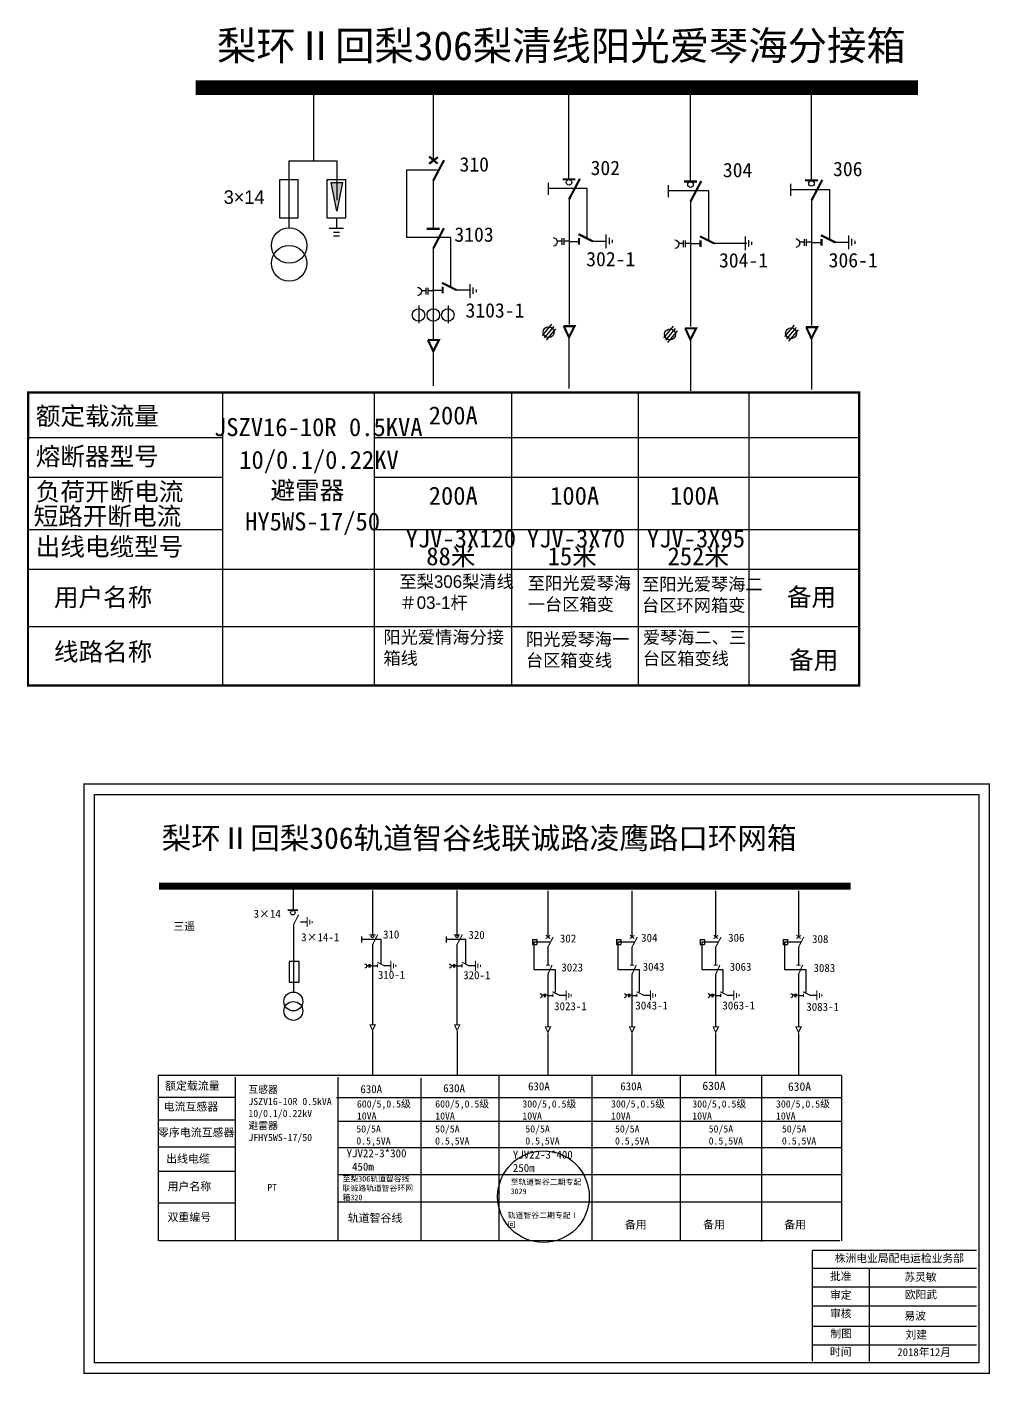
# Model space of a CAD drawing. Extents: x 12 to 417, y -223 to -37.
# Drawn here: x 11.8 to 145.3, y -223.4 to -36.7 of the extents above; entities that cross this region are included whole.
import ezdxf

# ---------------------------------------------------------------- set-up
doc = ezdxf.new("R2010")
doc.units = 0
doc.header["$LTSCALE"] = 0.774411
doc.linetypes.add('ACAD_ISO02W100', pattern=[15, 12, -3])
doc.linetypes.add('CENTER', pattern=[50.8, 31.75, -6.35, 6.35, -6.35])
doc.layers.get('0').update_dxf_attribs({"linetype": 'CONTINUOUS'})
doc.layers.get('DEFPOINTS').update_dxf_attribs({"linetype": 'CONTINUOUS'})
doc.layers.add('2', color=7, linetype='CONTINUOUS')
doc.layers.add('MiniCADLayer', color=7, linetype='CONTINUOUS', lineweight=20)
doc.styles.add('hztxt_txtstyle_0.00_0_0', font='', dxfattribs={"bigfont": 'hztxt.shx'})
doc.styles.add('hztxt_txtstyle_1.88_0_0', font='', dxfattribs={"height": 1.875, "bigfont": 'hztxt.shx'})
doc.styles.add('hztxt_txtstyle_2.70_0_0', font='simkai.ttf', dxfattribs={"height": 2.7})
doc.styles.get("Standard").update_dxf_attribs({"font": '', "height": 2.5})
doc.styles.add('字体', font='', dxfattribs={"height": 2.5})
doc.styles.get('hztxt_txtstyle_0.00_0_0').set_extended_font_data('hztxt')
doc.styles.get('hztxt_txtstyle_1.88_0_0').set_extended_font_data('hztxt')
doc.styles.get('Standard').set_extended_font_data('SimSun')
doc.styles.get('字体').set_extended_font_data('KaiTi_GB2312')

# ---------------------------------------------------------------- blocks, each defined once
blk = doc.blocks.new('JD')
for points in [[(-2, 0.2), (-2, -0.2), (2, 0.2), (2, -0.2)], [(1, -1.2), (1, -0.8), (-1, -1.2), (-1, -0.8)], [(-0.5, -1.8), (-0.5, -2.2), (0.5, -1.8), (0.5, -2.2)]]:
    blk.add_trace(points)

msp = doc.modelspace()

# ---------------------------------------------------------------- hatches: boundary and pattern name
at = {"layer": 'DEFPOINTS', "linetype": 'Continuous'}
msp.add_hatch(color=0, dxfattribs=at).paths.add_polyline_path([(53.94, -58.25), (55.52, -58.25), (54.75, -62.2)])

# ---------------------------------------------------------------- linework, layer by layer
for p, q in [((68.09, -45.07), (68.09, -55.2)), ((86.86, -45.26), (86.86, -57.77)), ((103.69, -45.57), (103.69, -58.08)), ((120.46, -45.41), (120.46, -57.92)), ((68.09, -57.93), (68.09, -64.57)), ((86.92, -60.5), (86.92, -77.92)), ((103.75, -60.81), (103.75, -78.23)), ((120.52, -60.65), (120.52, -78.07)), ((86.92, -66.41), (88.3, -66.41)), ((90.11, -66.37), (92, -66.37)), ((103.75, -66.71), (105.13, -66.71)), ((106.94, -66.67), (111.58, -66.67)), ((120.52, -66.56), (121.9, -66.56)), ((123.71, -66.52), (125.6, -66.52)), ((68.09, -67.34), (68.09, -80)), ((68.09, -67.37), (68.09, -67.6)), ((68.01, -73.16), (69.4, -73.16)), ((71.2, -73.12), (73.09, -73.12)), ((66.1, -75.29), (66.1, -77.73)), ((70.17, -75.29), (70.17, -77.73)), ((84.5, -77.88), (83.18, -79.46)), ((84.8, -78.19), (83.47, -79.78)), ((101.33, -78.18), (100.01, -79.77)), ((118.1, -78.03), (116.78, -79.61)), ((118.4, -78.34), (117.07, -79.93)), ((85.06, -78.52), (83.73, -80.1)), ((86.91, -79.71), (86.91, -86.8)), ((101.63, -78.5), (100.3, -80.08)), ((101.89, -78.82), (100.56, -80.41)), ((103.74, -80.02), (103.74, -87.11)), ((118.66, -78.67), (117.33, -80.25)), ((120.51, -79.86), (120.51, -86.95)), ((38.91, -87.55), (38.91, -127.97)), ((59.91, -87.55), (59.91, -127.97)), ((78.93, -87.55), (78.93, -127.97)), ((96.5, -87.55), (96.5, -127.97)), ((111.83, -87.55), (111.83, -127.97)), ((12.02, -93.6), (38.91, -93.6)), ((12.02, -99.09), (38.91, -99.09)), ((12.02, -106.35), (38.91, -106.35)), ((12.02, -111.86), (127.13, -111.86)), ((12.02, -119.81), (127.13, -119.81))]:
    msp.add_line(p, q)
at = {"linetype": 'Continuous'}
for p, q in [((64.39, -56.56), (64.39, -65.87)), ((68.81, -56.56), (64.39, -56.56)), ((92.02, -65.44), (92.02, -67.34)), ((92.47, -65.93), (92.47, -66.81)), ((92.91, -66.18), (92.91, -66.59)), ((111.33, -65.75), (111.33, -67.65)), ((111.77, -66.24), (111.77, -67.12)), ((112.21, -66.49), (112.21, -66.9)), ((125.63, -65.59), (125.63, -67.49)), ((126.07, -66.08), (126.07, -66.96)), ((126.51, -66.33), (126.51, -66.74)), ((73.16, -72.32), (73.16, -74.22)), ((73.6, -72.81), (73.6, -73.69)), ((74.04, -73.06), (74.04, -73.47))]:
    msp.add_line(p, q, dxfattribs=at)
at = {"linetype": 'CENTER'}
msp.add_line((68.1, -81.97), (68.1, -86.43), dxfattribs=at)
at = {"ltscale": 2.166145}
for p, q in [((59.91, -93.6), (127.13, -93.6)), ((59.91, -99.09), (127.13, -99.09)), ((59.91, -106.35), (127.13, -106.35))]:
    msp.add_line(p, q, dxfattribs=at)
at = {"color": 0}
for p, q in [((48.69, -155.78), (48.69, -159.07)), ((59.67, -156.39), (59.67, -162.5)), ((71.39, -156.39), (71.39, -162.5)), ((83.98, -156.42), (83.98, -162.84)), ((95.64, -156.42), (95.64, -162.84)), ((107.24, -156.42), (107.24, -162.84)), ((118.71, -156.42), (118.71, -162.84)), ((48.71, -161.11), (48.71, -170.43)), ((49.69, -160.74), (50.63, -160.74)), ((59.67, -163.86), (59.67, -174.96)), ((71.39, -163.86), (71.39, -174.96)), ((81.85, -163.18), (82.45, -163.18)), ((81.85, -163.18), (81.85, -163.85)), ((81.85, -163.85), (82.45, -163.85)), ((82.45, -163.18), (82.45, -163.85)), ((83.98, -164.2), (83.98, -166.67)), ((93.51, -163.18), (94.11, -163.18)), ((93.51, -163.18), (93.51, -163.85)), ((93.51, -163.85), (94.11, -163.85)), ((94.11, -163.18), (94.11, -163.85)), ((95.64, -164.2), (95.64, -166.67)), ((105.11, -163.18), (105.7, -163.18)), ((105.11, -163.18), (105.11, -163.85)), ((105.11, -163.85), (105.7, -163.85)), ((105.7, -163.18), (105.7, -163.85)), ((107.24, -164.2), (107.24, -166.67)), ((116.58, -163.18), (117.18, -163.18)), ((116.58, -163.18), (116.58, -163.85)), ((116.58, -163.85), (117.18, -163.85)), ((117.18, -163.18), (117.18, -163.85)), ((118.71, -164.2), (118.71, -166.67)), ((59.67, -166.81), (60.37, -166.81)), ((61.27, -166.79), (62.21, -166.79)), ((71.39, -166.81), (72.08, -166.81)), ((72.99, -166.79), (73.93, -166.79)), ((83.98, -167.91), (83.98, -175.22)), ((95.64, -167.91), (95.64, -175.22)), ((107.24, -167.91), (107.24, -175.22)), ((118.71, -167.91), (118.71, -175.22)), ((83.98, -170.91), (84.67, -170.91)), ((85.57, -170.89), (86.52, -170.89)), ((95.64, -170.91), (96.33, -170.91)), ((97.23, -170.89), (98.17, -170.89)), ((107.24, -170.91), (107.93, -170.91)), ((108.83, -170.89), (109.77, -170.89)), ((118.71, -170.91), (119.4, -170.91)), ((120.31, -170.89), (121.25, -170.89)), ((40.75, -185.06), (30.04, -185.06)), ((40.71, -188.21), (30, -188.21)), ((40.71, -191.93), (30, -191.93)), ((40.67, -195.32), (29.96, -195.32)), ((40.71, -199.73), (30, -199.73))]:
    msp.add_line(p, q, dxfattribs=at)
at = {"color": 0, "linetype": 'ACAD_ISO02W100'}
for p, q in [((84.28, -163.53), (82.04, -163.53)), ((82.04, -163.53), (82.04, -167.34)), ((95.94, -163.53), (93.7, -163.53)), ((93.7, -163.53), (93.7, -167.34)), ((107.54, -163.53), (105.3, -163.53)), ((105.3, -163.53), (105.3, -167.34)), ((119.01, -163.53), (116.77, -163.53)), ((116.77, -163.53), (116.77, -167.34)), ((82.04, -167.34), (85, -167.34)), ((85, -167.34), (85, -170.48)), ((93.7, -167.34), (96.65, -167.34)), ((96.65, -167.34), (96.65, -170.48)), ((105.3, -167.34), (108.25, -167.34)), ((108.25, -167.34), (108.25, -170.48)), ((116.77, -167.34), (119.73, -167.34)), ((119.73, -167.34), (119.73, -170.48))]:
    msp.add_line(p, q, dxfattribs=at)
at = {"color": 0, "linetype": 'CENTER'}
for p, q in [((59.68, -175.86), (59.68, -182)), ((71.4, -175.86), (71.4, -182)), ((83.98, -176.2), (83.98, -181.96)), ((95.64, -176.2), (95.64, -181.96)), ((107.24, -176.2), (107.24, -181.96)), ((118.72, -176.2), (118.72, -181.96))]:
    msp.add_line(p, q, dxfattribs=at)
at = {"color": 0, "linetype": 'Continuous'}
for p, q in [((29.98, -181.98), (124.64, -181.98)), ((30.02, -204.92), (30.02, -181.98)), ((40.65, -182.23), (40.65, -204.92)), ((54.86, -182.23), (54.86, -204.92)), ((66.38, -182.38), (66.38, -204.91)), ((77.21, -182.03), (77.21, -204.92)), ((90.1, -182.03), (90.1, -204.92)), ((102.3, -182.04), (102.3, -204.94)), ((113.57, -182.12), (113.57, -205.01)), ((124.7, -182), (124.7, -204.94)), ((54.69, -185.05), (124.68, -185.05)), ((54.86, -188.34), (124.7, -188.34)), ((54.86, -192.02), (124.58, -192.02)), ((54.86, -195.75), (124.77, -195.75)), ((54.86, -199.55), (124.68, -199.55)), ((124.43, -204.92), (30.1, -204.92)), ((120.64, -208.73), (143.39, -208.73)), ((128.53, -208.73), (128.53, -221.67)), ((120.64, -211.33), (143.39, -211.33)), ((120.64, -213.92), (143.39, -213.92)), ((120.64, -216.75), (143.39, -216.75)), ((120.64, -219.34), (143.39, -219.34))]:
    msp.add_line(p, q, dxfattribs=at)
for points, const_width in [([(35.16, -45.11), (135.26, -45.11)], 2), ([(67.52, -55.65), (68.74, -54.74)], 0.3), ([(67.53, -54.65), (68.7, -55.63)], 0.3), ([(68.09, -58.01), (69.59, -55.16)], 0.3), ([(86.03, -57.81), (87.8, -57.81)], 0.3), ([(86.92, -60.58), (88.42, -57.73)], 0.3), ([(119.64, -57.96), (121.4, -57.96)], 0.3), ([(120.52, -60.73), (122.02, -57.88)], 0.3), ([(102.86, -58.12), (104.63, -58.12)], 0.3), ([(103.75, -60.88), (105.25, -58.04)], 0.3), ([(67.2, -64.66), (68.97, -64.66)], 0.3), ([(68.08, -67.43), (69.58, -64.58)], 0.3), ([(88.23, -65.41), (90.23, -66.41)], 0.3), ([(88.3, -65.94), (88.3, -66.87)], 0.3), ([(105.06, -65.71), (107.06, -66.71)], 0.3), ([(105.13, -66.25), (105.13, -67.17)], 0.3), ([(121.83, -65.56), (123.83, -66.56)], 0.3), ([(121.9, -66.09), (121.9, -67.02)], 0.3), ([(69.32, -72.16), (71.32, -73.16)], 0.3), ([(69.4, -72.7), (69.4, -73.62)], 0.3), ([(86.17, -78.16), (87.69, -78.16), (86.91, -79.71), (86.19, -78.14)], 0.3), ([(103, -78.47), (104.52, -78.47), (103.74, -80.02), (103.02, -78.44)], 0.3), ([(119.77, -78.31), (121.3, -78.31), (120.51, -79.86), (119.79, -78.29)], 0.3), ([(67.35, -80.09), (68.88, -80.09), (68.1, -81.64), (67.37, -80.07)], 0.3)]:
    msp.add_lwpolyline(points, dxfattribs=dict(const_width=const_width))
at = {"linetype": 'ACAD_ISO02W100'}
for points in [[(89.45, -65.93), (89.45, -59.1), (83.97, -59.1)], [(106.28, -66.24), (106.28, -59.41), (100.8, -59.41)], [(123.05, -66.08), (123.05, -59.25), (117.57, -59.25)], [(70.54, -72.69), (70.54, -65.85), (64.39, -65.85)]]:
    msp.add_lwpolyline(points, dxfattribs=at)
for points in [[(84.01, -58.3), (84.01, -59.97)], [(100.68, -58.62), (100.68, -60.3)], [(117.61, -58.45), (117.61, -60.12)], [(85.91, -66.39), (85.28, -66.39)], [(85.91, -65.97), (85.91, -66.88)], [(86.19, -65.97), (86.19, -66.88)], [(86.92, -66.39), (86.19, -66.39)], [(102.74, -66.7), (102.11, -66.7)], [(102.74, -66.28), (102.74, -67.19)], [(103.02, -66.28), (103.02, -67.19)], [(103.75, -66.7), (103.02, -66.7)], [(119.51, -66.54), (118.88, -66.54)], [(119.51, -66.12), (119.51, -67.03)], [(119.79, -66.12), (119.79, -67.03)], [(120.52, -66.54), (119.79, -66.54)], [(67.08, -73.26), (66.45, -73.26)], [(67.08, -72.84), (67.08, -73.75)], [(67.36, -72.84), (67.36, -73.75)], [(68.09, -73.26), (67.36, -73.26)]]:
    msp.add_lwpolyline(points)
for points in [[(84.74, -65.88, -0.877934), (84.76, -67.09)], [(101.57, -66.18, -0.877934), (101.59, -67.4)], [(118.34, -66.03, -0.877934), (118.36, -67.24)], [(65.91, -72.74, -0.877934), (65.93, -73.96)]]:
    msp.add_lwpolyline(points, format="xyb")
at = {"const_width": 0.3}
msp.add_lwpolyline([(11.95, -87.35), (127.13, -87.35), (127.13, -127.97), (11.94, -127.97)], close=True, dxfattribs=at)
at = {"color": 0, "linetype": 'Continuous', "const_width": 0.182}
msp.add_lwpolyline([(19.69, -141.6), (145.18, -141.6), (145.18, -223.31), (19.69, -223.31)], close=True, dxfattribs=at)
at = {"color": 0, "linetype": 'Continuous'}
msp.add_lwpolyline([(21.17, -143.08), (143.7, -143.08), (143.7, -221.83), (21.17, -221.83)], close=True, dxfattribs=at)
at = {"color": 0}
for points, const_width in [([(30.1, -155.78), (125.94, -155.78)], 0.998), ([(47.94, -159.12), (49.34, -159.12)], 0.238), ([(48.71, -161.15), (49.45, -159.73)], 0.15), ([(59.67, -163.9), (60.42, -162.48)], 0.15), ([(71.39, -163.9), (72.14, -162.48)], 0.15), ([(59.23, -162.52), (60.12, -162.52)], 0.15), ([(70.95, -162.52), (71.83, -162.52)], 0.15), ([(83.7, -163.06), (84.3, -162.6)], 0.15), ([(83.7, -162.56), (84.29, -163.05)], 0.15), ([(83.98, -164.24), (84.73, -162.82)], 0.15), ([(95.36, -162.56), (95.95, -163.05)], 0.15), ([(95.35, -163.06), (95.96, -162.6)], 0.15), ([(95.64, -164.24), (96.39, -162.82)], 0.15), ([(106.96, -162.56), (107.54, -163.05)], 0.15), ([(106.95, -163.06), (107.56, -162.6)], 0.15), ([(107.24, -164.24), (107.99, -162.82)], 0.15), ([(118.43, -163.06), (119.04, -162.6)], 0.15), ([(118.43, -162.56), (119.02, -163.05)], 0.15), ([(118.71, -164.24), (119.46, -162.82)], 0.15), ([(60.33, -166.31), (61.33, -166.81)], 0.15), ([(60.37, -166.58), (60.37, -167.04)], 0.15), ([(72.05, -166.31), (73.04, -166.81)], 0.15), ([(72.08, -166.58), (72.08, -167.04)], 0.15), ([(83.71, -166.71), (84.27, -166.71)], 0.15), ([(83.95, -168.09), (84.58, -166.68)], 0.15), ([(95.37, -166.71), (95.92, -166.71)], 0.15), ([(95.61, -168.09), (96.24, -166.68)], 0.15), ([(106.97, -166.71), (107.52, -166.71)], 0.15), ([(107.21, -168.09), (107.84, -166.68)], 0.15), ([(118.44, -166.71), (119, -166.71)], 0.15), ([(118.68, -168.09), (119.31, -166.68)], 0.15), ([(84.63, -170.41), (85.63, -170.91)], 0.15), ([(84.67, -170.68), (84.67, -171.14)], 0.15), ([(96.29, -170.41), (97.29, -170.91)], 0.15), ([(96.33, -170.68), (96.33, -171.14)], 0.15), ([(107.89, -170.41), (108.89, -170.91)], 0.15), ([(107.93, -170.68), (107.93, -171.14)], 0.15), ([(119.37, -170.41), (120.36, -170.91)], 0.15), ([(119.4, -170.68), (119.4, -171.14)], 0.15), ([(59.31, -174.98), (60.07, -174.98), (59.68, -175.76), (59.32, -174.97)], 0.15), ([(71.02, -174.98), (71.79, -174.98), (71.4, -175.76), (71.03, -174.97)], 0.15), ([(83.61, -175.26), (84.37, -175.26), (83.98, -176.04), (83.62, -175.25)], 0.15), ([(95.27, -175.26), (96.03, -175.26), (95.64, -176.04), (95.28, -175.25)], 0.15), ([(106.87, -175.26), (107.63, -175.26), (107.24, -176.04), (106.88, -175.25)], 0.15), ([(118.35, -175.26), (119.11, -175.26), (118.72, -176.04), (118.35, -175.25)], 0.15)]:
    msp.add_lwpolyline(points, dxfattribs=dict(at, const_width=const_width))
for points in [[(58.16, -162.74), (58.16, -163.58)], [(69.88, -162.74), (69.88, -163.58)], [(48.11, -166.27), (48.11, -169.07), (49.5, -169.07), (49.5, -166.24), (48.11, -166.24)], [(59.17, -166.8), (58.86, -166.8)], [(59.17, -166.59), (59.17, -167.05)], [(59.31, -166.59), (59.31, -167.05)], [(59.67, -166.8), (59.31, -166.8)], [(70.89, -166.8), (70.57, -166.8)], [(70.89, -166.59), (70.89, -167.05)], [(71.03, -166.59), (71.03, -167.05)], [(71.39, -166.8), (71.03, -166.8)], [(83.48, -170.9), (83.16, -170.9)], [(83.48, -170.69), (83.48, -171.15)], [(83.62, -170.69), (83.62, -171.15)], [(83.98, -170.9), (83.62, -170.9)], [(95.14, -170.9), (94.82, -170.9)], [(95.14, -170.69), (95.14, -171.15)], [(95.28, -170.69), (95.28, -171.15)], [(95.64, -170.9), (95.28, -170.9)], [(106.73, -170.9), (106.42, -170.9)], [(106.73, -170.69), (106.73, -171.15)], [(106.87, -170.69), (106.87, -171.15)], [(107.24, -170.9), (106.87, -170.9)], [(118.21, -170.9), (117.89, -170.9)], [(118.21, -170.69), (118.21, -171.15)], [(118.35, -170.69), (118.35, -171.15)], [(118.71, -170.9), (118.35, -170.9)]]:
    msp.add_lwpolyline(points, dxfattribs=at)
at = {"color": 0, "linetype": 'ACAD_ISO02W100'}
for points in [[(60.9, -166.57), (60.9, -163.16), (58.16, -163.16)], [(72.62, -166.57), (72.62, -163.16), (69.88, -163.16)]]:
    msp.add_lwpolyline(points, dxfattribs=at)
at = {"color": 0}
for points in [[(58.59, -166.54, -0.877934), (58.6, -167.15)], [(70.3, -166.54, -0.877934), (70.32, -167.15)], [(82.89, -170.65, -0.877934), (82.9, -171.25)], [(94.55, -170.65, -0.877934), (94.56, -171.25)], [(106.15, -170.65, -0.877934), (106.16, -171.25)], [(117.63, -170.65, -0.877934), (117.64, -171.25)]]:
    msp.add_lwpolyline(points, format="xyb", dxfattribs=at)
at = {"color": 0, "linetype": 'Continuous', "const_width": 0.182}
for points in [[(120.64, -206.26), (120.62, -221.62)], [(120.64, -206.26), (143.39, -206.26)]]:
    msp.add_lwpolyline(points, dxfattribs=at)
for centre, radius in [((86.92, -58.23), 0.384), ((103.75, -58.54), 0.384), ((120.52, -58.38), 0.384), ((66.06, -76.61), 0.866), ((68.11, -76.61), 0.866), ((70.12, -76.61), 0.866), ((84.08, -78.99), 0.757), ((117.69, -79.14), 0.757), ((100.91, -79.3), 0.757)]:
    msp.add_circle(centre, radius)
at = {"color": 0}
for centre, radius in [((48.64, -159.45), 0.305), ((59.67, -162.73), 0.192), ((71.39, -162.73), 0.192)]:
    msp.add_circle(centre, radius, dxfattribs=at)
at = {"color": 1, "linetype": 'Continuous'}
msp.add_circle((83.37, -198.81), 6.35, dxfattribs=at)
at = {"layer": '2', "color": 0}
for centre in [(48.71, -171.76), (48.71, -173.07)]:
    msp.add_circle(centre, 1.31, dxfattribs=at)
at = {"layer": 'DEFPOINTS', "color": 0, "linetype": 'Continuous'}
for p, q in [((51.57, -55.31), (51.57, -46.13)), ((48.1, -55.25), (54.73, -55.25)), ((54.73, -55.25), (54.73, -60.71)), ((54.75, -62.2), (53.94, -58.25)), ((53.94, -58.25), (55.52, -58.25)), ((55.52, -58.25), (54.75, -62.2)), ((54.69, -63.26), (54.69, -64.59)), ((53.69, -64.58), (55.65, -64.58)), ((54.26, -65.15), (55.13, -65.15)), ((54.26, -65.63), (55.13, -65.63))]:
    msp.add_line(p, q, dxfattribs=at)
at = {"layer": 'DEFPOINTS', "color": 0}
for p, q in [((48.08, -55.23), (48.08, -64.64)), ((46.79, -57.84), (49.39, -57.84)), ((49.39, -63.16), (49.39, -57.84)), ((53.37, -57.84), (55.97, -57.84)), ((55.97, -63.16), (55.97, -57.84)), ((46.79, -57.9), (46.79, -63.16)), ((53.37, -57.9), (53.37, -63.16)), ((46.79, -63.16), (49.39, -63.16)), ((53.37, -63.16), (55.97, -63.16))]:
    msp.add_line(p, q, dxfattribs=at)
for centre in [(48.13, -66.99), (48.13, -69.45)]:
    msp.add_circle(centre, 2.46, dxfattribs=at)

# ---------------------------------------------------------------- block references
at = {"color": 0, "xscale": 0.3494655254594932, "yscale": 0.3494655254594932, "zscale": 0.3494655254595134, "rotation": 90}
for p in [(50.64, -160.76), (62.22, -166.82), (73.94, -166.82), (86.53, -170.92), (98.19, -170.92), (109.78, -170.92), (121.26, -170.92)]:
    msp.add_blockref('JD', p, dxfattribs=at)

# ---------------------------------------------------------------- texts
for s, height, p in [('310', 2, (71.74, -56.74)), ('302', 2, (89.91, -57.22)), ('304', 2, (108.24, -57.52)), ('306', 2, (123.51, -57.37)), ('3103', 2, (71.03, -66.46)), ('302-1', 2, (89.3, -69.86)), ('304-1', 2, (107.7, -70.03)), ('306-1', 2, (122.9, -70.01)), ('3103-1', 2, (72.57, -76.97)), ('额定载流量', 2.5, (13.01, -91.86)), ('200A', 2.5, (67.47, -91.78)), ('熔断器型号', 2.5, (13.01, -97.46)), ('负荷开断电流', 2.5, (13.01, -102.34)), ('200A', 2.5, (67.47, -102.91)), ('100A', 2.5, (84.3, -102.91)), ('100A', 2.5, (100.9, -102.91)), ('短路开断电流', 2.5, (12.71, -105.74)), ('YJV-3X120', 2.5, (64.27, -108.83)), ('YJV-3X70', 2.5, (81.08, -108.83)), ('YJV-3X95', 2.5, (97.71, -108.83)), ('出线电缆型号', 2.5, (13.01, -109.97)), ('88米', 2.5, (67.13, -111.3)), ('15米', 2.5, (83.95, -111.3)), ('252米', 2.5, (100.57, -111.3)), ('用户名称', 2.5, (15.53, -116.98)), ('线路名称', 2.5, (15.53, -124.53))]:
    msp.add_text(s, height=height).set_placement(p)
at = {"color": 0, "linetype": 'Continuous', "style": 'hztxt_txtstyle_2.70_0_0'}
for s, p in [('3×14', (43.2, -160.16)), ('3×14-1', (49.79, -163.41)), ('310', (61.14, -163.03)), ('320', (72.97, -163.08)), ('304', (96.91, -163.48)), ('306', (108.97, -163.48)), ('302', (85.65, -163.58)), ('308', (120.6, -163.66)), ('310-1', (60.43, -168.62)), ('320-1', (72.25, -168.67)), ('3023', (85.85, -167.6)), ('3043', (97.12, -167.5)), ('3063', (109.18, -167.5)), ('3083', (120.8, -167.67)), ('3023-1', (84.85, -172.97)), ('3043-1', (96.11, -172.87)), ('3063-1', (108.17, -172.87)), ('3083-1', (119.8, -173.05))]:
    msp.add_text(s, height=1.109, dxfattribs=at).set_placement(p)
at = {"insert": (38.13, -37.29), "char_height": 4, "width": 105.5284, "attachment_point": 1, "style": 'hztxt_txtstyle_0.00_0_0'}
msp.add_mtext('{\\fSimSun|b0|i0|c134|p2;梨环Ⅱ回梨306梨清线阳光爱琴海分接箱}', dxfattribs=at)
at = {"char_height": 1.75, "attachment_point": 1}
for s, insert, width in [('至梨{\\f\uffbfﾬￌ￥_GB2312|b0|i0|c134|p49;306}梨清线＃{\\f\uffbfﾬￌ￥_GB2312|b0|i0|c134|p49;03-1}杆', (63.42, -112.69), 15.8197), ('至阳光爱琴海一台区箱变', (81.2, -112.92), 14.7516), ('至阳光爱琴海二台区环网箱变', (97.04, -113.05), 18.0282), ('阳光爱情海分接箱线', (61.2, -120.39), 18.5102), ('阳光爱琴海一台区箱变线', (80.95, -120.68), 14.7516), ('爱琴海二、三台区箱变线', (97.14, -120.43), 15.4387)]:
    msp.add_mtext(s, dxfattribs=dict(at, insert=insert, width=width))
at = {"color": 0, "linetype": 'Continuous', "attachment_point": 1}
for s, insert, char_height, width, style in [('{\\fSimSun|b0|i0|c134|p2;梨环Ⅱ回梨306轨道智谷线联诚路凌鹰路口环网箱}', (30.47, -147.61), 3, 94.6448, '字体'), ('{\\fSimSun|b0|i0|c134|p2;三遥}', (32.08, -160.8), 1.1026, 8.5785, 'hztxt_txtstyle_0.00_0_0'), ('{\\fSimSun|b0|i0|c134|p2;额定载流量}', (30.93, -182.89), 1.1094, 17.8852, 'hztxt_txtstyle_2.70_0_0'), ('{\\fSimSun|b0|i0|c134|p2;630A}', (81.23, -182.96), 1.1094, 17.8852, 'hztxt_txtstyle_2.70_0_0'), ('{\\fSimSun|b0|i0|c134|p2;630A}', (94.02, -182.96), 1.1094, 17.8852, 'hztxt_txtstyle_2.70_0_0'), ('{\\fSimSun|b0|i0|c134|p2;630A}', (105.4, -182.86), 1.1757, 9.454, 'hztxt_txtstyle_0.00_0_0'), ('{\\fSimSun|b0|i0|c134|p2;630A}', (117.26, -182.96), 1.1757, 9.454, 'hztxt_txtstyle_0.00_0_0'), ('\\A1;{\\fSimSun|b0|i0|c134|p2;互感器\\PJSZV16-10R 0.5kVA\\P10/0.1/0.22kV\\P避雷器\\PJFHY5WS-17/50}', (42.48, -183.45), 0.9985, 18.4113, 'hztxt_txtstyle_2.70_0_0'), ('{\\fSimSun|b0|i0|c134|p2;630A}', (58, -183.35), 1.1094, 17.8852, 'hztxt_txtstyle_2.70_0_0'), ('{\\fSimSun|b0|i0|c134|p2;630A}', (69.48, -183.22), 1.1094, 17.8852, 'hztxt_txtstyle_2.70_0_0'), ('{\\fSimSun|b0|i0|c134|p2;电流互感器}', (30.74, -185.78), 1.1094, 17.8852, 'hztxt_txtstyle_2.70_0_0'), ('\\A1;{\\fSimSun|b0|i0|c134|p2;600/5,0.5级\\P10VA}', (57.52, -185.46), 0.9985, 18.4113, 'hztxt_txtstyle_2.70_0_0'), ('\\A1;{\\fSimSun|b0|i0|c134|p2;600/5,0.5级\\P10VA}', (68.37, -185.46), 0.9985, 18.4113, 'hztxt_txtstyle_2.70_0_0'), ('\\A1;{\\fSimSun|b0|i0|c134|p2;300/5,0.5级\\P10VA}', (80.45, -185.46), 0.9985, 18.4113, 'hztxt_txtstyle_2.70_0_0'), ('\\A1;{\\fSimSun|b0|i0|c134|p2;300/5,0.5级\\P10VA}', (92.74, -185.46), 0.9985, 18.4113, 'hztxt_txtstyle_2.70_0_0'), ('\\A1;{\\fSimSun|b0|i0|c134|p2;300/5,0.5级\\P10VA}', (104, -185.46), 0.9985, 18.4113, 'hztxt_txtstyle_2.70_0_0'), ('\\A1;{\\fSimSun|b0|i0|c134|p2;300/5,0.5级\\P10VA}', (115.6, -185.46), 0.9985, 18.4113, 'hztxt_txtstyle_2.70_0_0'), ('{\\fSimSun|b0|i0|c134|p2;零序电流互感器}', (29.95, -189.36), 1.1094, 17.8852, 'hztxt_txtstyle_2.70_0_0'), ('{\\fSimSun|b0|i0|c134|p2;50/5A\\P0.5,5VA}', (57.44, -188.92), 0.9985, 17.8852, 'hztxt_txtstyle_2.70_0_0'), ('{\\fSimSun|b0|i0|c134|p2;50/5A\\P0.5,5VA}', (68.36, -188.92), 0.9985, 17.8852, 'hztxt_txtstyle_2.70_0_0'), ('{\\fSimSun|b0|i0|c134|p2;50/5A\\P0.5,5VA}', (80.86, -188.92), 0.9985, 17.8852, 'hztxt_txtstyle_2.70_0_0'), ('{\\fSimSun|b0|i0|c134|p2;50/5A\\P0.5,5VA}', (93.29, -188.92), 0.9985, 17.8852, 'hztxt_txtstyle_2.70_0_0'), ('{\\fSimSun|b0|i0|c134|p2;50/5A\\P0.5,5VA}', (106.27, -188.92), 0.9985, 17.8852, 'hztxt_txtstyle_2.70_0_0'), ('{\\fSimSun|b0|i0|c134|p2;50/5A\\P0.5,5VA}', (116.42, -188.92), 0.9985, 17.8852, 'hztxt_txtstyle_2.70_0_0'), ('{\\fSimSun|b0|i0|c134|p2;YJV22-3*300 \\P 450m}', (56.09, -192.25), 1.1094, 17.8852, 'hztxt_txtstyle_2.70_0_0'), ('{\\fSimSun|b0|i0|c134|p2;出线电缆}', (31.08, -193), 1.1094, 17.8852, 'hztxt_txtstyle_2.70_0_0'), ('{\\fSimSun|b0|i0|c134|p2;YJV22-3*400 \\P250m}', (79.13, -192.43), 1.1094, 17.8852, 'hztxt_txtstyle_2.70_0_0'), ('{\\fSimSun|b0|i0|c134|p2;至梨306轨道智谷线联诚路轨道智谷环网箱320}', (55.53, -195.94), 0.7766, 9.9725, 'hztxt_txtstyle_2.70_0_0'), ('{\\fSimSun|b0|i0|c134|p2;用户名称}', (31.27, -196.84), 1.1094, 17.8852, 'hztxt_txtstyle_2.70_0_0'), ('{\\fSimSun|b0|i0|c134|p2;PT}', (45.1, -197.04), 1.0024, 7.7986, 'hztxt_txtstyle_0.00_0_0'), ('{\\fSimSun|b0|i0|c134|p2;至轨道智谷二期专配3029}', (78.82, -196.39), 0.7766, 9.9725, 'hztxt_txtstyle_2.70_0_0'), ('{\\fSimSun|b0|i0|c134|p2;双重编号}', (31.27, -201.1), 1.1094, 17.8852, 'hztxt_txtstyle_2.70_0_0'), ('{\\fSimSun|b0|i0|c134|p2;轨道智谷线}', (56.25, -201.21), 1.1094, 17.8852, 'hztxt_txtstyle_2.70_0_0'), ('{\\fSimSun|b0|i0|c134|p2;轨道智谷二期专配Ⅰ回}', (78.42, -201.01), 0.7766, 9.9725, 'hztxt_txtstyle_2.70_0_0'), ('{\\fSimSun|b0|i0|c134|p2;备用}', (94.66, -202.13), 1.1094, 17.8852, 'hztxt_txtstyle_2.70_0_0'), ('{\\fSimSun|b0|i0|c134|p2;备用}', (105.5, -202.13), 1.1094, 17.8852, 'hztxt_txtstyle_2.70_0_0'), ('{\\fSimSun|b0|i0|c134|p2;备用}', (116.73, -202.13), 1.1094, 17.8852, 'hztxt_txtstyle_2.70_0_0'), ('株洲电业局配电运检业务部', (123.74, -206.8), 1.0944, 29.9201, '字体'), ('{\\fKaiTi_GB2312|b0|i0|c134|p49;批准}', (123.08, -209.3), 1.0944, 8.5588, '字体'), ('{\\fSimSun|b0|i0|c134|p2;苏灵敏}', (133.39, -209.39), 1.0944, 8.5588, '字体'), ('\\f\uffbfﾬￌﾣﾤ_GB2312|b0|i0|c134|p49;审定', (123.08, -211.9), 1.0944, 8.5588, '字体'), ('{\\fSimSun|b0|i0|c134|p2;欧阳武}', (133.45, -211.83), 1.0944, 8.5588, '字体'), ('\\f\uffbfﾬￌﾣﾤ_GB2312|b0|i0|c134|p49;审核', (123.08, -214.47), 1.0944, 8.5588, '字体'), ('易波', (133.39, -214.77), 1.094, 8.5588, '字体'), ('\\f\uffbfﾬￌﾣﾤ_GB2312|b0|i0|c134|p49;制图', (123.14, -217.25), 1.0944, 8.5588, '字体'), ('{\\fSimSun|b0|i0|c134|p2;刘建}', (133.55, -217.4), 1.0944, 8.5588, '字体'), ('\\f\uffbfﾬￌﾣﾤ_GB2312|b0|i0|c134|p49;时间', (123.08, -219.76), 1.0944, 8.5588, '字体'), ('2018{\\fSimSun|b0|i0|c134|p2;年}12{\\fSimSun|b0|i0|c134|p2;月}', (132.41, -219.81), 1.0944, 16.0081, '字体')]:
    msp.add_mtext(s, dxfattribs=dict(at, insert=insert, char_height=char_height, width=width, style=style))
at = {"layer": 'DEFPOINTS', "color": 7, "style": 'hztxt_txtstyle_1.88_0_0'}
msp.add_text('3×14', height=1.875, dxfattribs=at).set_placement((39.06, -61.21))
at = {"layer": 'MiniCADLayer', "color": 7, "ltscale": 1.203414, "char_height": 2.5, "attachment_point": 1}
for s, insert in [('JSZV16-10R 0.5KVA', (37.71, -90.9)), ('10/0.1/0.22KV', (41.21, -95.44)), ('避雷器', (45.54, -99.66)), ('HY5WS-17/50', (42.02, -103.98))]:
    msp.add_mtext(s, dxfattribs=dict(at, insert=insert))
at = {"layer": 'MiniCADLayer', "color": 7, "ltscale": 0.779812, "char_height": 2.5, "attachment_point": 1}
for insert in [(117.11, -114.45), (117.42, -123.18)]:
    msp.add_mtext('备用', dxfattribs=dict(at, insert=insert))

doc.saveas('drawing.dxf')
